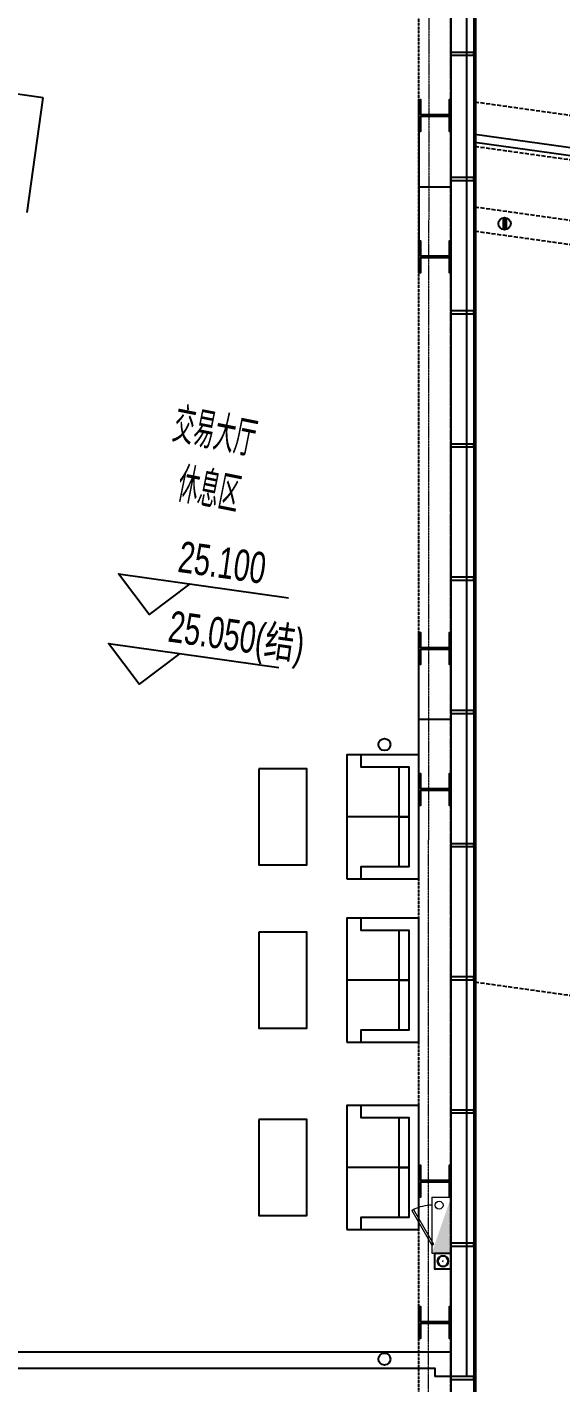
# Model space of a CAD drawing. Header units: millimetres. Extents: x 285006 to 3037698, y -2820855 to 192241.
# Drawn here: x 1104003 to 1110670, y 79783 to 96740 of the extents above; entities that cross this region are included whole.
import ezdxf

# ---------------------------------------------------------------- set-up
doc = ezdxf.new("R2010")
doc.units = ezdxf.units.MM
doc.header["$PDMODE"] = 35
doc.header["$PDSIZE"] = -0.1
for name, pattern in [('1#C-6F$0$ACAD_ISO04W100', [30, 24, -3, 0, -3]), ('1#C-6F$0$CONTINOUS', [0]), ('1#C-6F$0$DASH', [0.35, 0.25, -0.1]), ('1#C-6F$0$DASHED2', [0.375, 0.25, -0.125]), ('1#C-6F$0$DOTE', [2.42, 2, -0.2, 0.02, -0.2]), ('ACAD_ISO02W100', [15, 12, -3]), ('DASH', [0.35, 0.25, -0.1])]:
    doc.linetypes.add(name, pattern=pattern)
for name, color, linetype, lineweight in [('1#C-6F$0$$0$A-ANNO-LEVL', 130, 'Continuous', 25), ('1#C-6F$0$$0$A-SHET-NAME', 7, 'Continuous', 25), ('1#C-6F$0$0LL', 10, 'Continuous', 30), ('1#C-6F$0$0XG-X', 1, 'Continuous', 18), ('1#C-6F$0$A-ANNO-GRID', 10, '1#C-6F$0$DOTE', 18), ('1#C-6F$0$P-DRAI-FLDR', 1, 'Continuous', 20), ('A-ROOM-IDEN', 7, 'Continuous', 25), ('A-WALL-TEMP', 2, 'ACAD_ISO02W100', 50), ('WALL-1C-6F-1$0$A-WALL-GLAZ', 142, 'Continuous', 18), ('板边洞口-1C-6F$0$A-HOLE', 5, 'Continuous', 25)]:
    doc.layers.add(name, color=color, linetype=linetype, lineweight=lineweight)
for name, color, linetype in [('1#C-6F$0$0-XREF', 7, 'Continuous'), ('1#C-6F$0$0YG', 120, '1#C-6F$0$ACAD_ISO04W100'), ('1#C-6F$0$A-WALL', 2, 'Continuous'), ('1#C-6F$0$S-W-BEAMLINE', 4, '1#C-6F$0$DASHED2'), ('4玻璃幕墙', 1, 'Continuous'), ('6铝型材', 8, 'Continuous'), ('A-WALL', 2, 'Continuous'), ('FURN-1C-7F$0$I-FURN', 252, 'Continuous'), ('WALL-地台', 8, 'Continuous')]:
    doc.layers.add(name, color=color, linetype=linetype)
doc.layers.add('1#C-6F$0$0ll-point', color=1, linetype='Continuous', plot=False)
doc.styles.add('1#C-6F$0$$0$HYGBSZ', font='hygbsz', dxfattribs={"width": 0.7, "bigfont": 'hygbhz'})
doc.styles.add('1#C-6F$0$GPSHT', font='', dxfattribs={"width": 0.8})
doc.styles.add('HYGB2014', font='hygbsz.shx', dxfattribs={"width": 0.7, "bigfont": 'hygbhz.shx'})
doc.styles.get('1#C-6F$0$GPSHT').set_extended_font_data('SimSun')
doc.linetypes.add('1#C-6F$0$HY_LINE', pattern='A,1,-0.08,["HY",1#C-6F$0$GPSHT,S=0.1,R=0,X=-0.05,Y=-0.05],-0.15', length=1.23)

# ---------------------------------------------------------------- blocks, each defined once
blk = doc.blocks.new('WALL-1C-6F-1$0$mullion_____')
at = {"layer": '6铝型材'}
for p, q in [((-36798, -1713), (-36798, -1433)), ((-36798, -1433), (-36758, -1433)), ((-36758, -1713), (-36758, -1433)), ((-36798, -1713), (-36758, -1713)), ((-36778, -1713), (-36778, -1733))]:
    blk.add_line(p, q, dxfattribs=at)
blk = doc.blocks.new('WALL-1C-6F-1')
at = {"layer": '4玻璃幕墙'}
for p, q in [((98388635, 18810242), (98388635, 18822923)), ((98388735, 18810559), (98400553, 18808898)), ((98388735, 18810458), (98400539, 18808799))]:
    blk.add_line(p, q, dxfattribs=at)
blk.add_lwpolyline([(98388635, 18795019), (98388635, 18810242)], dxfattribs=at)
at = {"layer": 'WALL-地台', "linetype": 'DASH', "ltscale": 200}
for p, q in [((98388735, 18810228), (98388735, 18823023)), ((98388435, 18810270), (98388435, 18822723)), ((98388735, 18810963), (98400608, 18809294)), ((98388735, 18810407), (98400532, 18808749)), ((98388735, 18809650), (98400427, 18808007)), ((98388735, 18809347), (98400386, 18807709)), ((98388735, 18799955), (98405023, 18797666))]:
    blk.add_line(p, q, dxfattribs=at)
for points in [[(98388435, 18794979), (98388435, 18810270)], [(98388735, 18794999), (98388735, 18810228)]]:
    blk.add_lwpolyline(points, dxfattribs=at)
at = {"layer": 'WALL-1C-6F-1$0$A-WALL-GLAZ', "lineweight": -3, "xscale": -1}
for p, rotation in [((98387002, 18774783), 89.99999957281068), ((98387002, 18773217), 89.99999957281068), ((98387002, 18771551), 89.99999957281068), ((98387002, 18769885), 89.99999957293808), ((98387002, 18768219), 89.99999957281068), ((98387002, 18766552), 89.99999957293808), ((98387002, 18764886), 89.99999957281068), ((98387002, 18763220), 89.99999957281068), ((98387002, 18761554), 89.99999957281068), ((98387002, 18759888), 89.99999957281068), ((98387002, 18758221), 89.99999957281068)]:
    blk.add_blockref('WALL-1C-6F-1$0$mullion_____', p, dxfattribs=dict(at, rotation=rotation))
blk = doc.blocks.new('1#C-6F$0$A$C13D20D7F')
at = {"layer": '1#C-6F$0$S-W-BEAMLINE', "color": 6, "linetype": '1#C-6F$0$CONTINOUS'}
blk.add_lwpolyline([(380, 200), (20, 200), (20, 13), (0, 13), (0, 413), (20, 413), (20, 225), (380, 225), (380, 413), (400, 413), (400, 13), (380, 13)], close=True, dxfattribs=at)
blk = doc.blocks.new('1#C-6F$0$A$C07A93526')
at = {"layer": '1#C-6F$0$P-DRAI-FLDR', "lineweight": -3}
for p, q in [((-29, 70), (-9, -75)), ((-11, 75), (11, -75)), ((9, 75), (29, -70))]:
    blk.add_line(p, q, dxfattribs=at)
blk.add_circle((0, 0), 75.9, dxfattribs=at)
blk = doc.blocks.new('1#C-6F$0$立管-150')
blk.add_circle((0, 0), 100)
at = {"layer": '1#C-6F$0$0ll-point'}
for p in [(-150, 150), (0, 0), (150, 150), (-150, -150), (150, -150)]:
    blk.add_point(p, dxfattribs=at)
blk = doc.blocks.new('1#C-6F$0$354100')
at = {"layer": '1#C-6F$0$0ll-point'}
blk.add_lwpolyline([(-150, 150), (150, 150), (150, -150), (-150, -150)], close=True, dxfattribs=at)
at = {"layer": '1#C-6F$0$0LL'}
blk.add_blockref('1#C-6F$0$立管-150', (0, 0), dxfattribs=at)
blk = doc.blocks.new('1#C-6F$0$单出口带卷盘消火栓')
at = {"layer": '1#C-6F$0$0XG-X'}
for p, q in [((368866, -61966), (368866, -61726)), ((368866, -61726), (369566, -61726)), ((369566, -61966), (369566, -61726)), ((368866, -61966), (368966, -61966)), ((368966, -61966), (369466, -61966)), ((369021, -62195), (369454, -61945)), ((369033, -62216), (369466, -61966)), ((369466, -61966), (369454, -61945)), ((369466, -61966), (369566, -61966)), ((369021, -62195), (369034, -62216))]:
    blk.add_line(p, q, dxfattribs=at)
blk.add_circle((368965, -61874), 50, dxfattribs=at)
blk.add_arc((369466, -61966), 500, 180, 207.134, dxfattribs=at)
blk.add_solid([(368866, -61726), (369566, -61966), (369566, -61726)], dxfattribs=at)
blk = doc.blocks.new('FURN-1C-7F$0$Sofa-02')
for p, q in [((0, 775), (0, 0)), ((0, 650), (0, 775)), ((-625, 650), (625, 650))]:
    blk.add_line(p, q)
for points in [[(775, 0), (775, 900), (-775, 900), (-775, 0), (775, 0)], [(-775, 175), (-625, 175), (-625, 775), (625, 775), (625, 175), (775, 175)]]:
    blk.add_lwpolyline(points)
blk = doc.blocks.new('A$C1E394068')
at = {"layer": '1#C-6F$0$$0$A-ANNO-LEVL', "elevation": 0}
for points in [[(13471, -29541), (12962, -29924), (12579, -29416), (14703, -29715)], [(13348, -30413), (12840, -30796), (12457, -30288), (14581, -30586)]]:
    blk.add_lwpolyline(points, dxfattribs=at)
at = {"layer": 'A-WALL', "linetype": 'Continuous', "ltscale": 1.5}
blk.add_line((16733, -39152), (6983, -39152), dxfattribs=at)
at = {"layer": 'A-WALL', "linetype": 'Continuous', "ltscale": 1.5, "elevation": 0}
for points in [[(16733, -39152), (16733, -39455)], [(7183, -39352), (16533, -39352), (16533, -39454)], [(16733, -39455), (16533, -39454)]]:
    blk.add_lwpolyline(points, dxfattribs=at)
at = {"layer": 'FURN-1C-7F$0$I-FURN'}
for points in [[(14333, -31855), (14333, -33055), (14933, -33055), (14933, -31855)], [(14333, -33896), (14333, -35096), (14933, -35096), (14933, -33896)], [(14333, -36240), (14333, -37440), (14933, -37440), (14933, -36240)]]:
    blk.add_lwpolyline(points, close=True, dxfattribs=at)
at = {"layer": 'FURN-1C-7F$0$I-FURN', "rotation": 269.9999996975536}
for p in [(15433, -32455), (15433, -34496), (15433, -36840)]:
    blk.add_blockref('FURN-1C-7F$0$Sofa-02', p, dxfattribs=at)
at = {"layer": '1#C-6F$0$$0$A-SHET-NAME', "style": '1#C-6F$0$$0$HYGBSZ', "width": 0.7}
for s, p in [('25.100', (13309, -29389, 0)), ('25.050(结)', (13186, -30260, 0))]:
    blk.add_text(s, height=390, rotation=352, dxfattribs=at).set_placement(p)
at = {"layer": 'A-ROOM-IDEN', "lineweight": -3, "style": 'HYGB2014', "width": 0.8}
for s, p in [('交易大厅', (13232, -27758)), ('休息区', (13288, -28504))]:
    blk.add_text(s, height=450, rotation=348.6979, dxfattribs=at).set_placement(p)
blk = doc.blocks.new('A$C64C85CE8')
at = {"elevation": 0}
blk.add_lwpolyline([(80386.5, 23353.8), (94236.5, 23353.8), (94235.8, -30746.3), (80385.8, -30746.2)], close=True, dxfattribs=at)
at = {"layer": '1#C-6F$0$0YG', "color": 5, "linetype": '1#C-6F$0$HY_LINE', "ltscale": 3.5}
for centre in [(93105.5, 3254.6, 0), (93105.4, -4430.9, 0)]:
    blk.add_circle(centre, 75, dxfattribs=at)
at = {"layer": '1#C-6F$0$A-WALL', "color": 4, "linetype": '1#C-6F$0$DASH'}
for p, q in [((93535.8, -29350.8, 0), (93536.4, 22653.7, 0)), ((93935.8, -29350.8, 0), (93936.4, 22653.7, 0))]:
    blk.add_line(p, q, dxfattribs=at)
at = {"layer": '1#C-6F$0$A-WALL'}
for p, q in [((88843.8, 11344.7, 0), (83100.2, 12152, 0)), ((88642, 9908.8, 0), (88843.8, 11344.7, 0))]:
    blk.add_line(p, q, dxfattribs=at)
at = {"layer": '1#C-6F$0$S-W-BEAMLINE', "linetype": '1#C-6F$0$CONTINOUS'}
for p, q in [((93536.3, 10922, 0), (93536.3, 9556, 0)), ((93936.2, 10922, 0), (93936.3, 9556, 0)), ((93936.2, 10226.5, 0), (93536.3, 10226.5, 0))]:
    blk.add_line(p, q, dxfattribs=at)
at = {"layer": '1#C-6F$0$S-W-BEAMLINE', "linetype": 'Continuous', "ltscale": 1.5}
for p, q in [((93536.1, 2891.1, 0), (93536.2, 4257.2, 0)), ((93936.1, 4257.2, 0), (93936.1, 2891.1, 0)), ((93536.1, 3574.1, 0), (93936.1, 3574.1, 0))]:
    blk.add_line(p, q, dxfattribs=at)
at = {"layer": '板边洞口-1C-6F$0$A-HOLE', "linetype": 'Continuous', "ltscale": 1.5, "elevation": 0}
blk.add_lwpolyline([(93935.7, -30746.8), (80685.7, -30746.7), (80686.3, 23053.3), (93936.3, 23053.2), (93935.7, -30746.8)], dxfattribs=at)
at = {"rotation": 359.999308722076}
blk.add_blockref('A$C1E394068', (77203.5, 34805.3, 0), dxfattribs=at)
at = {"layer": '1#C-6F$0$0-XREF', "ltscale": 1.5, "rotation": 359.999308722076}
for name, p in [('WALL-1C-6F-1', (-98294725.8, -18798481.9, 0)), ('1#C-6F$0$A$C13D20D7F', (93536.2, 10909.5, 0)), ('1#C-6F$0$A$C13D20D7F', (93536.2, 9143.5, 0)), ('1#C-6F$0$A$C13D20D7F', (93536.2, 4244.7, 0)), ('1#C-6F$0$A$C13D20D7F', (93536.1, 2478.6, 0)), ('1#C-6F$0$A$C13D20D7F', (93536.1, -2420.2, 0)), ('1#C-6F$0$A$C13D20D7F', (93536.1, -4186.3, 0))]:
    blk.add_blockref(name, p, dxfattribs=at)
at = {"layer": '1#C-6F$0$0LL', "xscale": 0.6666666666666666, "yscale": 0.6666666666666666, "zscale": 0.6666666666666666, "rotation": 89.99930865579215}
blk.add_blockref('1#C-6F$0$354100', (93836.1, -3207.7, 0), dxfattribs=at)
at = {"layer": '1#C-6F$0$0XG-X', "rotation": 269.999308721688}
blk.add_blockref('1#C-6F$0$单出口带卷盘消火栓', (155667.1, 366457.8, 0), dxfattribs=at)
at = {"layer": '1#C-6F$0$P-DRAI-FLDR', "lineweight": -3, "rotation": 351.9993082701488}
blk.add_blockref('1#C-6F$0$A$C07A93526', (94606.2, 9770.3, 0), dxfattribs=at)
blk = doc.blocks.new('1#C-6F$0$A$C465C26A5')
at = {"layer": '1#C-6F$0$A-ANNO-GRID', "ltscale": 1.5}
blk.add_line((0, 56496.4), (0, -2715.8), dxfattribs=at)
blk = doc.blocks.new('A$C6D7E459B')
at = {"ltscale": 1.5, "rotation": 359.9692125216086}
blk.add_blockref('1#C-6F$0$A$C465C26A5', (0.4, 22099.7, 0), dxfattribs=at)

msp = doc.modelspace()

# ---------------------------------------------------------------- block references
at = {"layer": 'A-WALL-TEMP'}
for name, p in [('A$C6D7E459B', (1108997.1, 32566.3)), ('A$C64C85CE8', (1015361.1, 84512))]:
    msp.add_blockref(name, p, dxfattribs=at)

doc.saveas('drawing.dxf')
